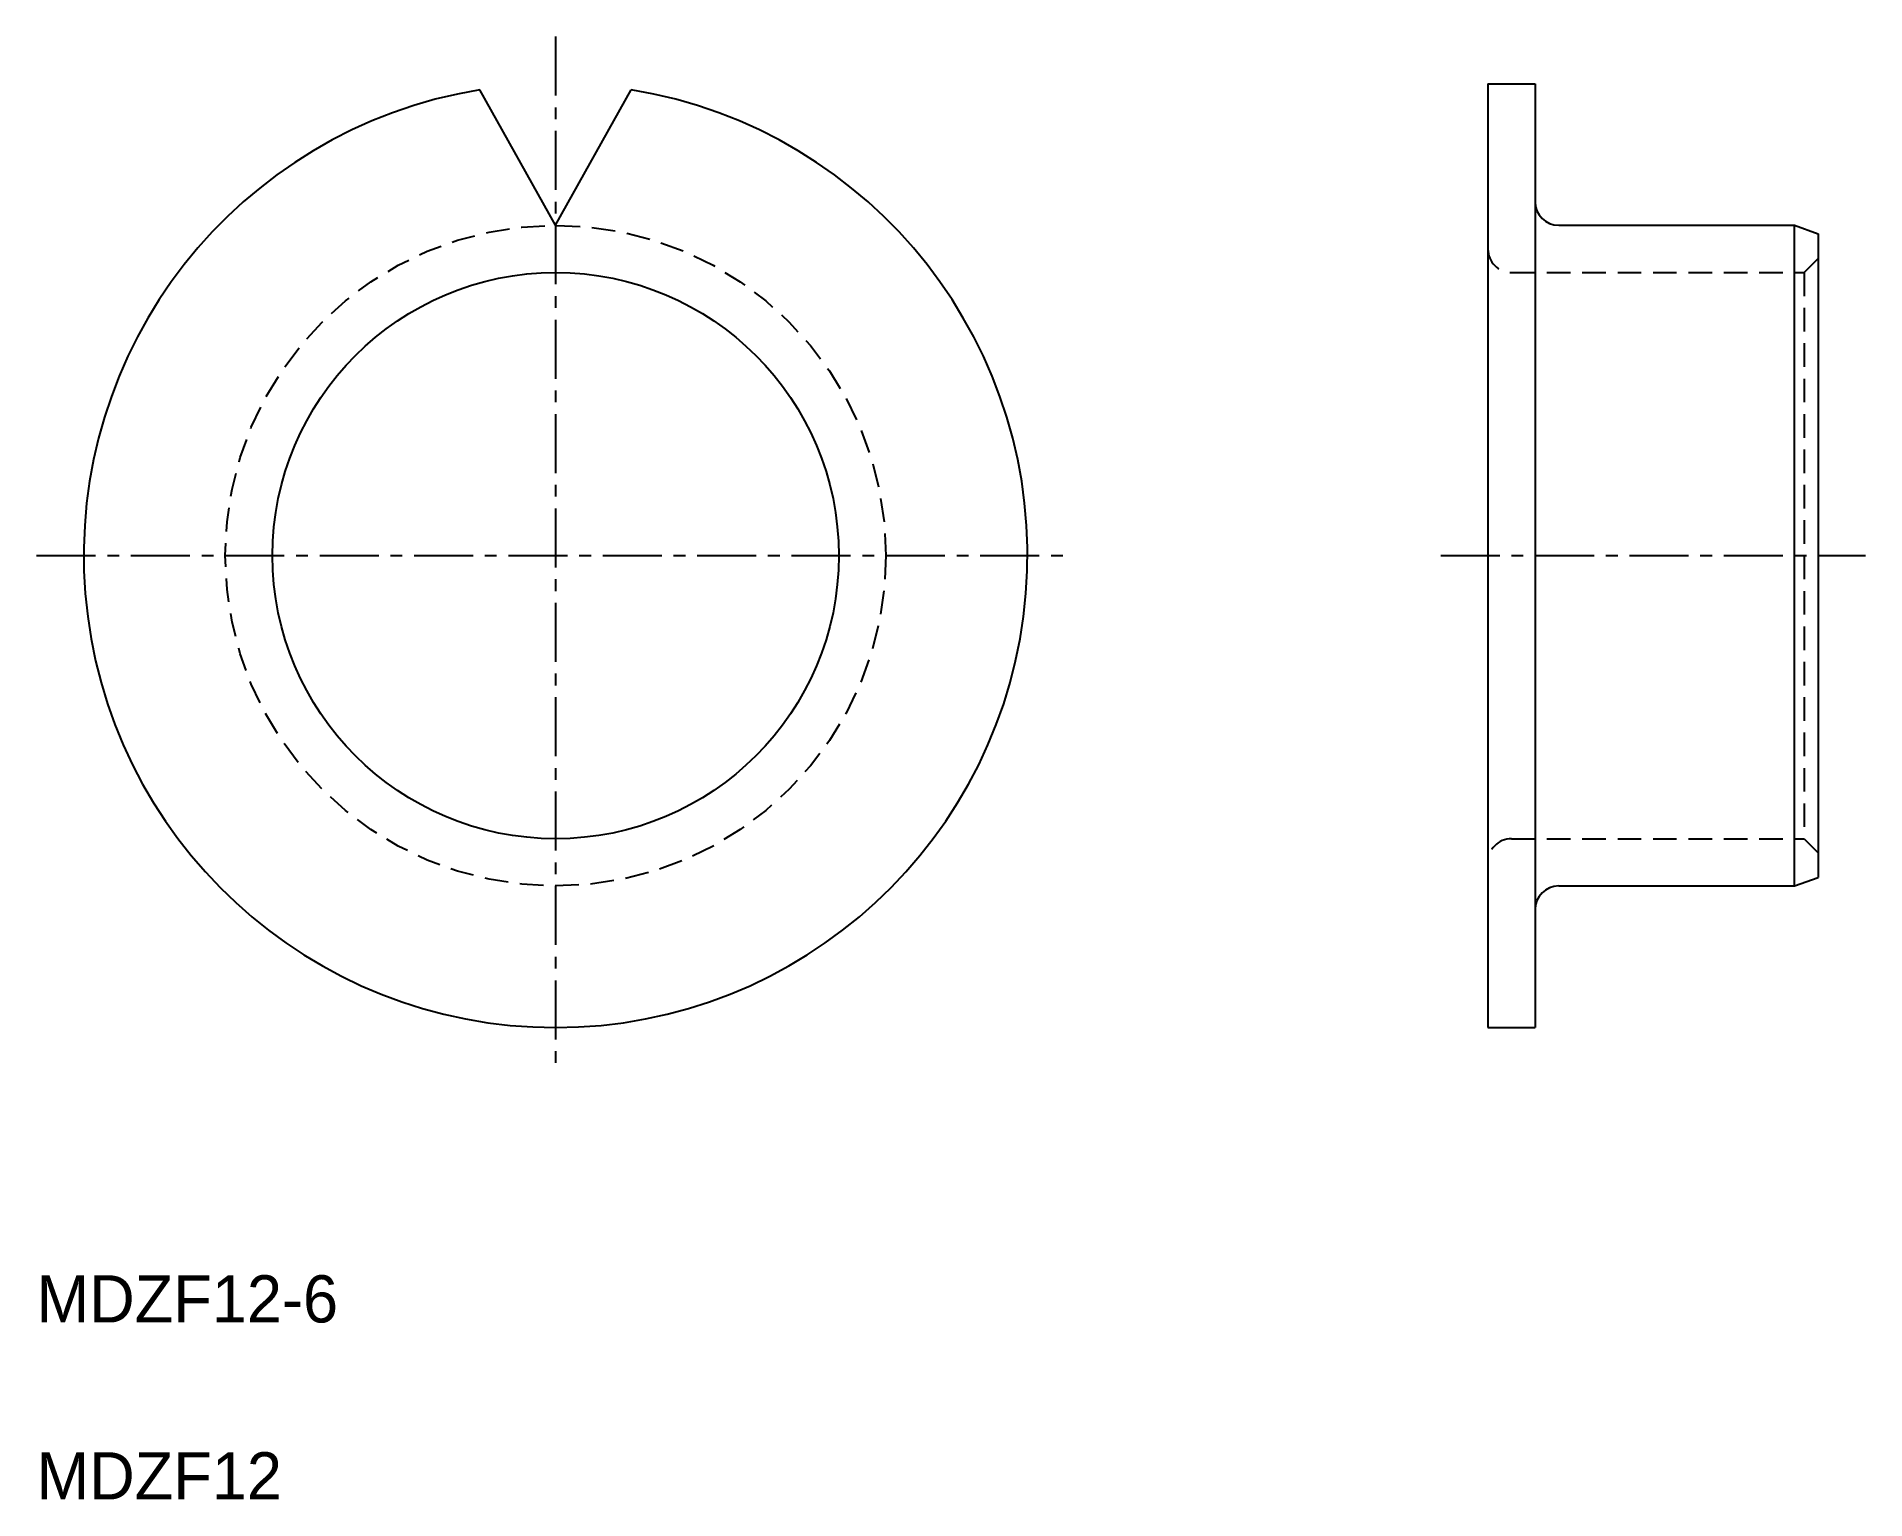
# Model space of a CAD drawing. Extents: x 10 to 48.8, y 10 to 41.
import ezdxf

# ---------------------------------------------------------------- set-up
doc = ezdxf.new("R2010")
doc.units = 0
doc.linetypes.add('CENTER', pattern=[2, 1.25, -0.25, 0.25, -0.25])
doc.linetypes.add('DASHED', pattern=[0.75, 0.5, -0.25])
doc.layers.get('0').update_dxf_attribs({"linetype": 'CONTINUOUS'})
doc.layers.add('CENTER', color=1, linetype='CENTER')

msp = doc.modelspace()

# ---------------------------------------------------------------- linework, layer by layer
at = {"color": 7, "linetype": 'CONTINUOUS'}
for p, q in [((40.757, 40), (40.757, 20)), ((40.757, 40), (41.757, 40)), ((41.757, 40), (41.757, 20)), ((21, 37), (19.397, 39.871)), ((21, 37), (22.603, 39.871)), ((42.257, 37), (47.257, 37)), ((47.257, 23), (47.257, 37)), ((47.257, 37), (47.757, 36.818)), ((47.757, 36.818), (47.757, 23.182)), ((40.757, 35), (40.757, 35)), ((40.757, 30), (40.758, 30)), ((42.257, 23), (47.257, 23)), ((47.257, 23), (47.757, 23.182)), ((40.757, 20), (41.757, 20))]:
    msp.add_line(p, q, dxfattribs=at)
at = {"color": 3, "linetype": 'DASHED'}
for p, q in [((47.457, 36), (47.757, 36.3)), ((41.257, 36), (47.457, 36)), ((47.457, 36), (47.457, 24)), ((41.257, 24), (47.457, 24)), ((47.457, 24), (47.757, 23.7))]:
    msp.add_line(p, q, dxfattribs=at)
msp.add_circle((21, 30), 7, dxfattribs=at)
at = {"color": 7, "linetype": 'CONTINUOUS'}
msp.add_circle((21, 30), 6, dxfattribs=at)
for centre, radius, start, end in [((21, 30), 10, 99.2259, 80.7741), ((42.257, 37.5), 0.5, 180, 270), ((42.257, 22.5), 0.5, 90, 180)]:
    msp.add_arc(centre, radius, start, end, dxfattribs=at)
at = {"color": 3, "linetype": 'DASHED'}
for centre, start, end in [((41.257, 36.5), 180, 270), ((41.257, 23.5), 90, 180)]:
    msp.add_arc(centre, 0.5, start, end, dxfattribs=at)
at = {"layer": 'CENTER', "color": 1, "linetype": 'CENTER'}
for p, q in [((21, 41), (21, 19)), ((10, 30), (32, 30)), ((39.757, 30), (48.757, 30))]:
    msp.add_line(p, q, dxfattribs=at)

# ---------------------------------------------------------------- texts
at = {"color": 7, "linetype": 'CONTINUOUS'}
for s, p in [('MDZF12-6', (10, 13.75)), ('MDZF12', (10, 10))]:
    msp.add_text(s, height=1, dxfattribs=at).set_placement(p)

doc.saveas('drawing.dxf')
